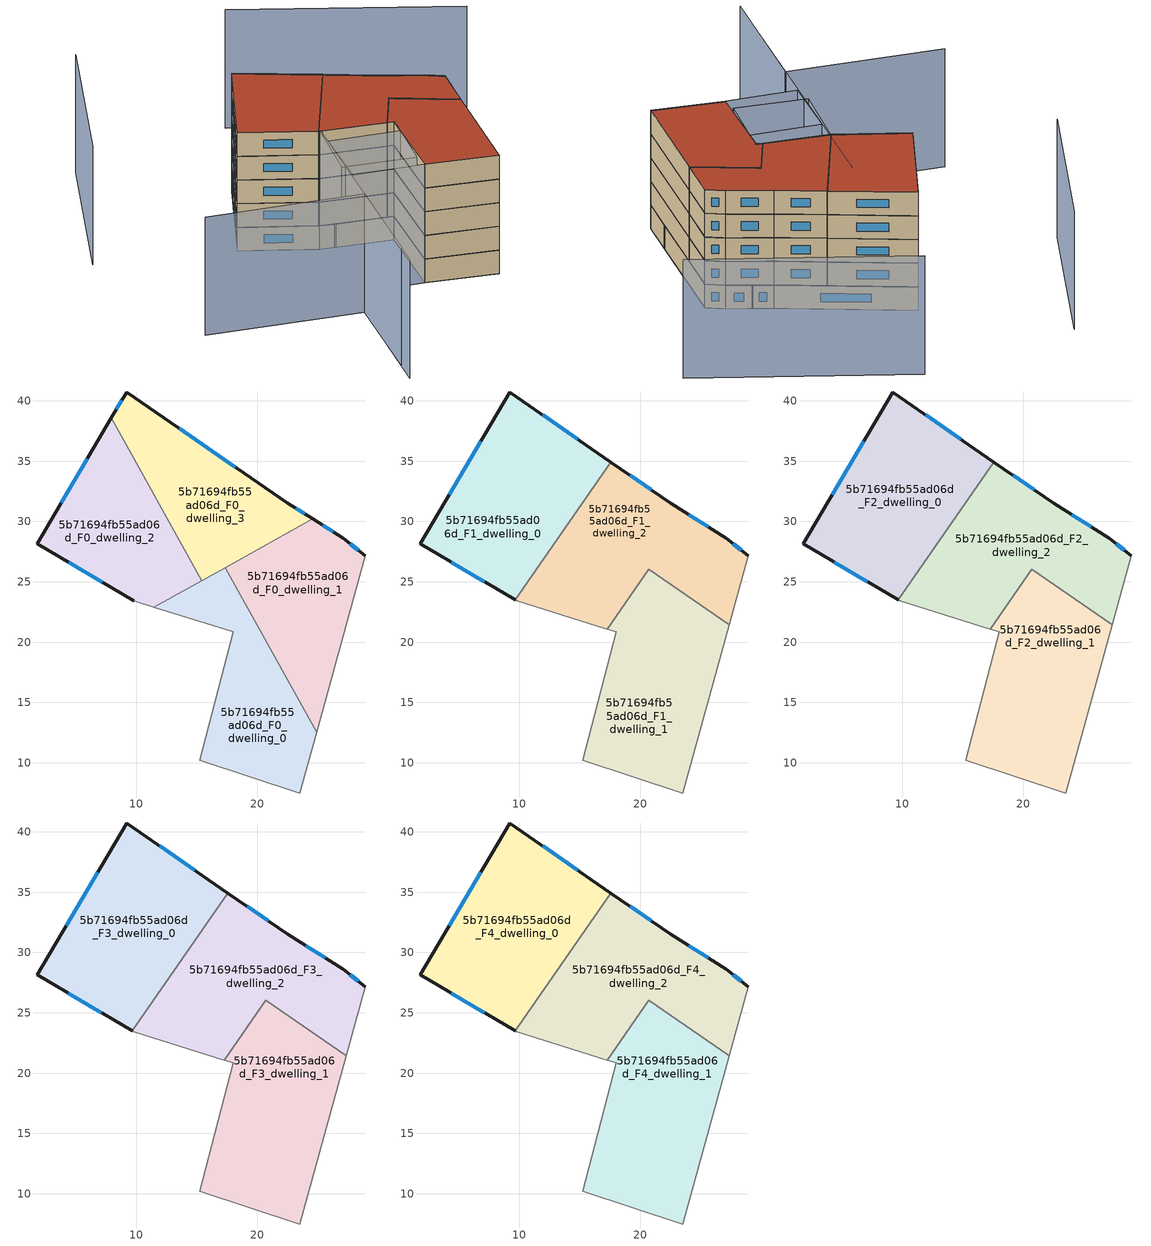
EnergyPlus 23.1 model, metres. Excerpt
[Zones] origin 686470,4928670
5b71694fb55ad06d_F0_dwelling_0
 floor ground (EU_floor_Construction): 23.53,7.5 24.92,12.51 17.34,26.18 11.45,22.91 18.03,20.86 15.24,10.2 z0
 wall adiabatic (EU_wall_Construction): 17.34,26.18 24.92,12.51 23.53,7.5 15.24,10.2 18.03,20.86 11.45,22.91 15.4,25.1 z0:3
 wall to 5b71694fb55ad06d_F0_dwelling_3 (EU_wall_Construction): 15.4,25.1 17.34,26.18 z0:3
5b71694fb55ad06d_F0_dwelling_1
 floor ground (EU_floor_Construction): 24.92,12.51 28.96,27.16 27.14,28.62 24.6,30.2 17.34,26.18 z0
 wall outside (EU_wall_Construction): 24.6,30.2 27.14,28.62 28.96,27.16 z0:3
 wall adiabatic (EU_wall_Construction): 28.96,27.16 24.92,12.51 17.34,26.18 z0:3
 wall to 5b71694fb55ad06d_F0_dwelling_3 (EU_wall_Construction): 17.34,26.18 24.6,30.2 z0:3
 window (EU_Window_Construction): 25.43,29.69 26.32,29.13 / 27.74,28.14 28.37,27.63 z0.98:2.02
5b71694fb55ad06d_F0_dwelling_2
 floor ground (EU_floor_Construction): 15.4,25.1 7.92,38.59 1.77,28.14 9.76,23.44 11.45,22.91 z0
 wall outside (EU_wall_Construction): 9.76,23.44 1.77,28.14 7.92,38.59 z0:3
 wall adiabatic (EU_wall_Construction): 15.4,25.1 11.45,22.91 9.76,23.44 z0:3
 wall to 5b71694fb55ad06d_F0_dwelling_3 (EU_wall_Construction): 7.92,38.59 15.4,25.1 z0:3
 window (EU_Window_Construction): 7.17,24.97 4.37,26.61 / 3.77,31.54 5.92,35.19 z0.98:2.02
5b71694fb55ad06d_F0_dwelling_3
 floor ground (EU_floor_Construction): 24.6,30.2 22.53,31.5 9.18,40.73 7.92,38.59 15.4,25.1 z0
 wall outside (EU_wall_Construction): 7.92,38.59 9.18,40.73 22.53,31.5 24.6,30.2 z0:3
 window (EU_Window_Construction): 8.33,39.28 8.77,40.03 / 13.53,37.73 18.19,34.5 / 23.21,31.08 23.93,30.62 z0.98:2.02
5b71694fb55ad06d_F1_dwelling_0
 floor to 5b71694fb55ad06d_F0_dwelling_3 (EU_floor_Construction): 13.34,28.81 17.58,34.92 9.18,40.73 7.92,38.59 z3
 floor to 5b71694fb55ad06d_F0_dwelling_2 (EU_floor_Construction): 9.67,23.5 13.34,28.81 7.92,38.59 1.77,28.14 z3
 wall outside (EU_wall_Construction): 9.67,23.5 1.77,28.14 9.18,40.73 17.58,34.92 z3:6
 wall to 5b71694fb55ad06d_F1_dwelling_2 (EU_wall_Construction): 17.58,34.92 9.66,23.5 z3:6
 window (EU_Window_Construction): 11.91,38.84 14.85,36.81 / 7.1,25.01 4.34,26.63 / 4.18,32.23 6.77,36.63 z3.98:5.02
5b71694fb55ad06d_F1_dwelling_1
 floor to 5b71694fb55ad06d_F0_dwelling_0 (EU_floor_Construction): 23.53,7.5 24.92,12.52 18.88,23.4 17.29,21.09 18.02,20.86 15.24,10.2 z3
 floor to 5b71694fb55ad06d_F0_dwelling_1 (EU_floor_Construction): 24.92,12.52 27.38,21.43 20.72,26.04 18.88,23.4 z3
 wall adiabatic (EU_wall_Construction): 27.38,21.43 23.53,7.5 15.24,10.2 18.03,20.86 17.29,21.09 20.72,26.04 z3:6
 wall to 5b71694fb55ad06d_F1_dwelling_2 (EU_wall_Construction): 20.72,26.04 27.38,21.43 z3:6
5b71694fb55ad06d_F1_dwelling_2
 floor to 5b71694fb55ad06d_F0_dwelling_0 (EU_floor_Construction): 17.29,21.09 18.88,23.4 17.34,26.18 11.45,22.91 z3
 floor to 5b71694fb55ad06d_F0_dwelling_1 (EU_floor_Construction): 27.38,21.43 28.96,27.16 27.14,28.62 24.6,30.2 17.34,26.18 18.88,23.4 20.72,26.04 z3
 floor to 5b71694fb55ad06d_F0_dwelling_3 (EU_floor_Construction): 24.6,30.2 22.53,31.5 17.58,34.92 13.34,28.81 15.4,25.1 z3
 floor to 5b71694fb55ad06d_F0_dwelling_2 (EU_floor_Construction): 15.4,25.1 13.34,28.81 9.67,23.5 9.76,23.44 11.45,22.91 z3
 wall outside (EU_wall_Construction): 17.58,34.92 22.53,31.5 27.14,28.62 28.96,27.16 z3:6
 wall adiabatic (EU_wall_Construction): 28.96,27.16 27.38,21.43 / 17.29,21.09 9.76,23.44 9.67,23.5 / 20.72,26.04 17.28,21.09 z3:6
 window (EU_Window_Construction): 19.19,33.81 20.92,32.61 / 24.03,30.56 25.64,29.55 / 27.74,28.14 28.37,27.63 z3.98:5.02
5b71694fb55ad06d_F2_dwelling_0
 floor to 5b71694fb55ad06d_F1_dwelling_0 (EU_floor_Construction): 9.67,23.5 17.58,34.92 9.18,40.73 1.77,28.14 z6
 wall outside (EU_wall_Construction): 9.67,23.5 1.77,28.14 9.18,40.73 17.58,34.92 z6:9
 wall to 5b71694fb55ad06d_F2_dwelling_2 (EU_wall_Construction): 17.58,34.92 9.66,23.5 z6:9
 window (EU_Window_Construction): 11.91,38.84 14.85,36.81 / 7.1,25.01 4.34,26.63 / 4.18,32.23 6.77,36.63 z6.98:8.02
5b71694fb55ad06d_F2_dwelling_1
 floor to 5b71694fb55ad06d_F1_dwelling_1 (EU_floor_Construction): 23.53,7.5 27.38,21.43 20.72,26.04 17.28,21.09 18.02,20.86 15.24,10.2 z6
 wall adiabatic (EU_wall_Construction): 27.38,21.43 23.53,7.5 15.24,10.2 18.03,20.86 17.29,21.09 20.72,26.04 z6:9
 wall to 5b71694fb55ad06d_F2_dwelling_2 (EU_wall_Construction): 20.72,26.04 27.38,21.43 z6:9
5b71694fb55ad06d_F2_dwelling_2
 floor to 5b71694fb55ad06d_F1_dwelling_2 (EU_floor_Construction): 27.38,21.43 28.96,27.16 27.14,28.62 22.53,31.5 17.58,34.92 9.67,23.5 9.76,23.44 17.28,21.09 20.72,26.04 z6
 wall outside (EU_wall_Construction): 17.58,34.92 22.53,31.5 27.14,28.62 28.96,27.16 z6:9
 wall adiabatic (EU_wall_Construction): 28.96,27.16 27.38,21.43 / 17.29,21.09 9.76,23.44 9.67,23.5 / 20.72,26.04 17.28,21.09 z6:9
 window (EU_Window_Construction): 19.19,33.81 20.92,32.61 / 24.03,30.56 25.64,29.55 / 27.74,28.14 28.37,27.63 z6.98:8.02
5b71694fb55ad06d_F3_dwelling_0
 floor to 5b71694fb55ad06d_F2_dwelling_0 (EU_floor_Construction): 9.67,23.5 17.58,34.92 9.18,40.73 1.77,28.14 z9
 wall outside (EU_wall_Construction): 9.67,23.5 1.77,28.14 9.18,40.73 17.58,34.92 z9:12
 wall to 5b71694fb55ad06d_F3_dwelling_2 (EU_wall_Construction): 17.58,34.92 9.66,23.5 z9:12
 window (EU_Window_Construction): 11.91,38.84 14.85,36.81 / 7.1,25.01 4.34,26.63 / 4.18,32.23 6.77,36.63 z9.98:11.02
5b71694fb55ad06d_F3_dwelling_1
 floor to 5b71694fb55ad06d_F2_dwelling_1 (EU_floor_Construction): 23.53,7.5 27.38,21.43 20.72,26.04 17.28,21.09 18.02,20.86 15.24,10.2 z9
 wall adiabatic (EU_wall_Construction): 27.38,21.43 23.53,7.5 15.24,10.2 18.03,20.86 17.29,21.09 20.72,26.04 z9:12
 wall to 5b71694fb55ad06d_F3_dwelling_2 (EU_wall_Construction): 20.72,26.04 27.38,21.43 z9:12
5b71694fb55ad06d_F3_dwelling_2
 floor to 5b71694fb55ad06d_F2_dwelling_2 (EU_floor_Construction): 27.38,21.43 28.96,27.16 27.14,28.62 22.53,31.5 17.58,34.92 9.67,23.5 9.76,23.44 17.28,21.09 20.72,26.04 z9
 wall outside (EU_wall_Construction): 17.58,34.92 22.53,31.5 27.14,28.62 28.96,27.16 z9:12
 wall adiabatic (EU_wall_Construction): 28.96,27.16 27.38,21.43 / 17.29,21.09 9.76,23.44 9.67,23.5 / 20.72,26.04 17.28,21.09 z9:12
 window (EU_Window_Construction): 19.19,33.81 20.92,32.61 / 24.03,30.56 25.64,29.55 / 27.74,28.14 28.37,27.63 z9.98:11.02
5b71694fb55ad06d_F4_dwelling_0
 floor to 5b71694fb55ad06d_F3_dwelling_0 (EU_floor_Construction): 9.67,23.5 17.58,34.92 9.18,40.73 1.77,28.14 z12
 wall outside (EU_wall_Construction): 9.67,23.5 1.77,28.14 9.18,40.73 17.58,34.92 z12:15
 wall to 5b71694fb55ad06d_F4_dwelling_2 (EU_wall_Construction): 17.58,34.92 9.66,23.5 z12:15
 window (EU_Window_Construction): 11.91,38.84 14.85,36.81 / 7.1,25.01 4.34,26.63 / 4.18,32.23 6.77,36.63 z12.98:14.02
 roof outside (EU_roof_Construction): 17.58,34.92 9.67,23.5 1.77,28.14 9.18,40.73 z15
5b71694fb55ad06d_F4_dwelling_1
 floor to 5b71694fb55ad06d_F3_dwelling_1 (EU_floor_Construction): 23.53,7.5 27.38,21.43 20.72,26.04 17.28,21.09 18.02,20.86 15.24,10.2 z12
 wall adiabatic (EU_wall_Construction): 27.38,21.43 23.53,7.5 15.24,10.2 18.03,20.86 17.29,21.09 20.72,26.04 z12:15
 wall to 5b71694fb55ad06d_F4_dwelling_2 (EU_wall_Construction): 20.72,26.04 27.38,21.43 z12:15
 roof outside (EU_roof_Construction): 27.38,21.43 23.53,7.5 15.24,10.2 18.03,20.86 17.29,21.09 20.72,26.04 z15
5b71694fb55ad06d_F4_dwelling_2
 floor to 5b71694fb55ad06d_F3_dwelling_2 (EU_floor_Construction): 27.38,21.43 28.96,27.16 27.14,28.62 22.53,31.5 17.58,34.92 9.67,23.5 9.76,23.44 17.28,21.09 20.72,26.04 z12
 wall outside (EU_wall_Construction): 17.58,34.92 22.53,31.5 27.14,28.62 28.96,27.16 z12:15
 wall adiabatic (EU_wall_Construction): 28.96,27.16 27.38,21.43 / 17.29,21.09 9.76,23.44 9.67,23.5 / 20.72,26.04 17.28,21.09 z12:15
 window (EU_Window_Construction): 19.19,33.81 20.92,32.61 / 24.03,30.56 25.64,29.55 / 27.74,28.14 28.37,27.63 z12.98:14.02
 roof outside (EU_roof_Construction): 27.14,28.62 28.96,27.16 27.38,21.43 20.72,26.04 17.29,21.09 9.76,23.44 9.67,23.5 17.58,34.92 22.53,31.5 z15
shading: -12.44,12.8 5.68,7.79 / 5.68,7.79 1.2,-8.45 / 2.06,-5.3 12.14,31.73 / -3.11,54.12 -13.71,34.19 / 40.3,40.19 16.97,54.17 / 17.45,18.66 15.24,10.2 / 15.24,10.2 6.99,12.36 / 6.99,12.36 9.21,20.81 / 9.21,20.81 17.45,18.66 / 15.44,12.14 7.07,14.72 / 7.07,14.72 9.76,23.44 / 9.76,23.44 18.13,20.85 / 18.13,20.85 15.44,12.14 z0:15
[Building]
EU S2 Campaign: North Axis=0; Terrain=City; Solar Distribution=FullExterior
[Site:Location]
Bologna: Latitude=44.5; Longitude=11.25; Time Zone=1; Elevation=37
[SizingPeriod:WeatherFileDays]
AnnualSizingPeriod: Begin Month=1; Begin Day of Month=1; End Month=12; End Day of Month=31; Day of Week for Start Day=Monday; Use Weather File Daylight Saving Period=No; Use Weather File Rain and Snow Indicators=No
[MATERIAL]
EU_InternalMass_Material: Roughness=MediumRough; Thickness=0.1; Conductivity=1; Density=1800; Specific Heat=900; Thermal Absorptance=0.9; Solar Absorptance=0.7; Visible Absorptance=0.7
[MATERIAL:NOMASS] Roughness=MediumRough; Thermal Absorptance=0.9; Solar Absorptance=0.7; Visible Absorptance=0.7
Name | Thermal Resistance
EU_wall_NoMass | 0.905828
EU_roof_NoMass | 0.37593
EU_floor_NoMass | 0.67114
[WINDOWMATERIAL:SIMPLEGLAZINGSYSTEM]
EU_Window_SimpleGlazing: UFactor=4.52486; Solar Heat Gain Coefficient=0.85; Visible Transmittance=0.85
[CONSTRUCTION]
EU_wall_Construction: EU_wall_NoMass
EU_roof_Construction: EU_roof_NoMass
EU_floor_Construction: EU_floor_NoMass
EU_InternalMass_Construction: EU_InternalMass_Material
EU_Window_Construction: EU_Window_SimpleGlazing
[ZONE] Type=1; Multiplier=1; Ceiling Height=autocalculate; Floor Area=autocalculate; Part of Total Floor Area=Yes
Name | Volume
5b71694fb55ad06d_F0_dwelling_0 | 310.022
5b71694fb55ad06d_F1_dwelling_0 | 413.343
5b71694fb55ad06d_F2_dwelling_0; 5b71694fb55ad06d_F3_dwelling_0; 5b71694fb55ad06d_F4_dwelling_0 | 413.347
5b71694fb55ad06d_F0_dwelling_1; 5b71694fb55ad06d_F0_dwelling_3 | 310.017
5b71694fb55ad06d_F1_dwelling_1; 5b71694fb55ad06d_F2_dwelling_1; 5b71694fb55ad06d_F3_dwelling_1; 5b71694fb55ad06d_F4_dwelling_1 | 413.358
5b71694fb55ad06d_F0_dwelling_2 | 310.016
5b71694fb55ad06d_F1_dwelling_2 | 413.34
5b71694fb55ad06d_F2_dwelling_2; 5b71694fb55ad06d_F3_dwelling_2; 5b71694fb55ad06d_F4_dwelling_2 | 413.35
[INTERNALMASS] Construction=EU_InternalMass_Construction
Name | Zone or ZoneList | Surface Area
5b71694fb55ad06d_F0_dwelling_0_EU_InternalMass | 5b71694fb55ad06d_F0_dwelling_0 | 103.341
5b71694fb55ad06d_F0_dwelling_1_EU_InternalMass | 5b71694fb55ad06d_F0_dwelling_1 | 103.339
5b71694fb55ad06d_F0_dwelling_2_EU_InternalMass | 5b71694fb55ad06d_F0_dwelling_2 | 103.339
5b71694fb55ad06d_F0_dwelling_3_EU_InternalMass | 5b71694fb55ad06d_F0_dwelling_3 | 103.339
5b71694fb55ad06d_F1_dwelling_0_EU_InternalMass | 5b71694fb55ad06d_F1_dwelling_0 | 137.78
5b71694fb55ad06d_F1_dwelling_1_EU_InternalMass | 5b71694fb55ad06d_F1_dwelling_1 | 137.788
5b71694fb55ad06d_F1_dwelling_2_EU_InternalMass | 5b71694fb55ad06d_F1_dwelling_2 | 137.783
5b71694fb55ad06d_F2_dwelling_0_EU_InternalMass | 5b71694fb55ad06d_F2_dwelling_0 | 137.78
5b71694fb55ad06d_F2_dwelling_1_EU_InternalMass | 5b71694fb55ad06d_F2_dwelling_1 | 137.788
5b71694fb55ad06d_F2_dwelling_2_EU_InternalMass | 5b71694fb55ad06d_F2_dwelling_2 | 137.783
5b71694fb55ad06d_F3_dwelling_0_EU_InternalMass | 5b71694fb55ad06d_F3_dwelling_0 | 137.78
5b71694fb55ad06d_F3_dwelling_1_EU_InternalMass | 5b71694fb55ad06d_F3_dwelling_1 | 137.788
5b71694fb55ad06d_F3_dwelling_2_EU_InternalMass | 5b71694fb55ad06d_F3_dwelling_2 | 137.783
5b71694fb55ad06d_F4_dwelling_0_EU_InternalMass | 5b71694fb55ad06d_F4_dwelling_0 | 137.78
5b71694fb55ad06d_F4_dwelling_1_EU_InternalMass | 5b71694fb55ad06d_F4_dwelling_1 | 137.788
5b71694fb55ad06d_F4_dwelling_2_EU_InternalMass | 5b71694fb55ad06d_F4_dwelling_2 | 137.783
[OTHEREQUIPMENT] Fuel Type=Electricity; Design Level Calculation Method=Watts/Area; Power per Zone Floor Area=1; Fraction Latent=0; Fraction Radiant=0; Fraction Lost=0; Carbon Dioxide Generation Rate=0; EndUse Subcategory=EU_Step8_InternalGains
Name | Zone or ZoneList or Space or SpaceList | Schedule
EU_Step8_InternalGain_5b71694fb55ad06d_F0_dwelling_0_f000 | 5b71694fb55ad06d_F0_dwelling_0 | EU_Step8_GainSchedule_5b71694fb55ad06d_F0_dwelling_0_f000
EU_Step8_InternalGain_5b71694fb55ad06d_F0_dwelling_1_f000 | 5b71694fb55ad06d_F0_dwelling_1 | EU_Step8_GainSchedule_5b71694fb55ad06d_F0_dwelling_1_f000
EU_Step8_InternalGain_5b71694fb55ad06d_F0_dwelling_2_f000 | 5b71694fb55ad06d_F0_dwelling_2 | EU_Step8_GainSchedule_5b71694fb55ad06d_F0_dwelling_2_f000
EU_Step8_InternalGain_5b71694fb55ad06d_F0_dwelling_3_f000 | 5b71694fb55ad06d_F0_dwelling_3 | EU_Step8_GainSchedule_5b71694fb55ad06d_F0_dwelling_3_f000
EU_Step8_InternalGain_5b71694fb55ad06d_F1_dwelling_0_f000 | 5b71694fb55ad06d_F1_dwelling_0 | EU_Step8_GainSchedule_5b71694fb55ad06d_F1_dwelling_0_f000
EU_Step8_InternalGain_5b71694fb55ad06d_F1_dwelling_1_f000 | 5b71694fb55ad06d_F1_dwelling_1 | EU_Step8_GainSchedule_5b71694fb55ad06d_F1_dwelling_1_f000
EU_Step8_InternalGain_5b71694fb55ad06d_F1_dwelling_2_f000 | 5b71694fb55ad06d_F1_dwelling_2 | EU_Step8_GainSchedule_5b71694fb55ad06d_F1_dwelling_2_f000
EU_Step8_InternalGain_5b71694fb55ad06d_F2_dwelling_0_f000 | 5b71694fb55ad06d_F2_dwelling_0 | EU_Step8_GainSchedule_5b71694fb55ad06d_F2_dwelling_0_f000
EU_Step8_InternalGain_5b71694fb55ad06d_F2_dwelling_1_f000 | 5b71694fb55ad06d_F2_dwelling_1 | EU_Step8_GainSchedule_5b71694fb55ad06d_F2_dwelling_1_f000
EU_Step8_InternalGain_5b71694fb55ad06d_F2_dwelling_2_f000 | 5b71694fb55ad06d_F2_dwelling_2 | EU_Step8_GainSchedule_5b71694fb55ad06d_F2_dwelling_2_f000
EU_Step8_InternalGain_5b71694fb55ad06d_F3_dwelling_0_f000 | 5b71694fb55ad06d_F3_dwelling_0 | EU_Step8_GainSchedule_5b71694fb55ad06d_F3_dwelling_0_f000
EU_Step8_InternalGain_5b71694fb55ad06d_F3_dwelling_1_f000 | 5b71694fb55ad06d_F3_dwelling_1 | EU_Step8_GainSchedule_5b71694fb55ad06d_F3_dwelling_1_f000
EU_Step8_InternalGain_5b71694fb55ad06d_F3_dwelling_2_f000 | 5b71694fb55ad06d_F3_dwelling_2 | EU_Step8_GainSchedule_5b71694fb55ad06d_F3_dwelling_2_f000
EU_Step8_InternalGain_5b71694fb55ad06d_F4_dwelling_0_f000 | 5b71694fb55ad06d_F4_dwelling_0 | EU_Step8_GainSchedule_5b71694fb55ad06d_F4_dwelling_0_f000
EU_Step8_InternalGain_5b71694fb55ad06d_F4_dwelling_1_f000 | 5b71694fb55ad06d_F4_dwelling_1 | EU_Step8_GainSchedule_5b71694fb55ad06d_F4_dwelling_1_f000
EU_Step8_InternalGain_5b71694fb55ad06d_F4_dwelling_2_f000 | 5b71694fb55ad06d_F4_dwelling_2 | EU_Step8_GainSchedule_5b71694fb55ad06d_F4_dwelling_2_f000
[ZONEVENTILATION:DESIGNFLOWRATE] Schedule=EU_AlwaysOn; Design Flow Rate Calculation Method=AirChanges/Hour; Air Changes per Hour=0.73129; Ventilation Type=Natural; Fan Pressure Rise=0; Fan Total Efficiency=1; Constant Term Coefficient=1; Temperature Term Coefficient=0; Velocity Term Coefficient=0; Velocity Squared Term Coefficient=0; Minimum Indoor Temperature=-100; Maximum Indoor Temperature=100; Delta Temperature=-100; Minimum Outdoor Temperature=-100; Maximum Outdoor Temperature=100; Maximum Wind Speed=40
Name | Zone or ZoneList or Space or SpaceList
EU_ConstantAir_5b71694fb55ad06d_F0_dwelling_0 | 5b71694fb55ad06d_F0_dwelling_0
EU_ConstantAir_5b71694fb55ad06d_F0_dwelling_1 | 5b71694fb55ad06d_F0_dwelling_1
EU_ConstantAir_5b71694fb55ad06d_F0_dwelling_2 | 5b71694fb55ad06d_F0_dwelling_2
EU_ConstantAir_5b71694fb55ad06d_F0_dwelling_3 | 5b71694fb55ad06d_F0_dwelling_3
EU_ConstantAir_5b71694fb55ad06d_F1_dwelling_0 | 5b71694fb55ad06d_F1_dwelling_0
EU_ConstantAir_5b71694fb55ad06d_F1_dwelling_1 | 5b71694fb55ad06d_F1_dwelling_1
EU_ConstantAir_5b71694fb55ad06d_F1_dwelling_2 | 5b71694fb55ad06d_F1_dwelling_2
EU_ConstantAir_5b71694fb55ad06d_F2_dwelling_0 | 5b71694fb55ad06d_F2_dwelling_0
EU_ConstantAir_5b71694fb55ad06d_F2_dwelling_1 | 5b71694fb55ad06d_F2_dwelling_1
EU_ConstantAir_5b71694fb55ad06d_F2_dwelling_2 | 5b71694fb55ad06d_F2_dwelling_2
EU_ConstantAir_5b71694fb55ad06d_F3_dwelling_0 | 5b71694fb55ad06d_F3_dwelling_0
EU_ConstantAir_5b71694fb55ad06d_F3_dwelling_1 | 5b71694fb55ad06d_F3_dwelling_1
EU_ConstantAir_5b71694fb55ad06d_F3_dwelling_2 | 5b71694fb55ad06d_F3_dwelling_2
EU_ConstantAir_5b71694fb55ad06d_F4_dwelling_0 | 5b71694fb55ad06d_F4_dwelling_0
EU_ConstantAir_5b71694fb55ad06d_F4_dwelling_1 | 5b71694fb55ad06d_F4_dwelling_1
EU_ConstantAir_5b71694fb55ad06d_F4_dwelling_2 | 5b71694fb55ad06d_F4_dwelling_2
[HVACTEMPLATE:THERMOSTAT] Constant Heating Setpoint=20; Constant Cooling Setpoint=50
EU_HeatOnly_5b71694fb55ad06d_F0_dwelling_0; EU_HeatOnly_5b71694fb55ad06d_F0_dwelling_1; EU_HeatOnly_5b71694fb55ad06d_F0_dwelling_2; EU_HeatOnly_5b71694fb55ad06d_F0_dwelling_3; EU_HeatOnly_5b71694fb55ad06d_F1_dwelling_0; EU_HeatOnly_5b71694fb55ad06d_F1_dwelling_1; EU_HeatOnly_5b71694fb55ad06d_F1_dwelling_2; EU_HeatOnly_5b71694fb55ad06d_F2_dwelling_0; EU_HeatOnly_5b71694fb55ad06d_F2_dwelling_1; EU_HeatOnly_5b71694fb55ad06d_F2_dwelling_2; EU_HeatOnly_5b71694fb55ad06d_F3_dwelling_0; EU_HeatOnly_5b71694fb55ad06d_F3_dwelling_1; EU_HeatOnly_5b71694fb55ad06d_F3_dwelling_2; EU_HeatOnly_5b71694fb55ad06d_F4_dwelling_0; EU_HeatOnly_5b71694fb55ad06d_F4_dwelling_1; EU_HeatOnly_5b71694fb55ad06d_F4_dwelling_2
[HVACTEMPLATE:ZONE:IDEALLOADSAIRSYSTEM] System Availability Schedule=EU_AlwaysOn; Maximum Heating Supply Air Temperature=50; Minimum Cooling Supply Air Temperature=13; Maximum Heating Supply Air Humidity Ratio=0.0156; Minimum Cooling Supply Air Humidity Ratio=0.0077; Heating Limit=NoLimit; Cooling Limit=NoLimit; Heating Availability Schedule=EU_AlwaysOn; Cooling Availability Schedule=EU_CoolingOff; Dehumidification Control Type=ConstantSensibleHeatRatio; Cooling Sensible Heat Ratio=0.7; Dehumidification Setpoint=60; Humidification Control Type=None; Humidification Setpoint=30; Outdoor Air Method=None; Outdoor Air Flow Rate per Person=0.00944; Outdoor Air Flow Rate per Zone Floor Area=0; Outdoor Air Flow Rate per Zone=0; Demand Controlled Ventilation Type=None; Outdoor Air Economizer Type=NoEconomizer; Heat Recovery Type=None; Sensible Heat Recovery Effectiveness=0.7; Latent Heat Recovery Effectiveness=0.65
Name | Template Thermostat
5b71694fb55ad06d_F0_dwelling_0 | EU_HeatOnly_5b71694fb55ad06d_F0_dwelling_0
5b71694fb55ad06d_F0_dwelling_1 | EU_HeatOnly_5b71694fb55ad06d_F0_dwelling_1
5b71694fb55ad06d_F0_dwelling_2 | EU_HeatOnly_5b71694fb55ad06d_F0_dwelling_2
5b71694fb55ad06d_F0_dwelling_3 | EU_HeatOnly_5b71694fb55ad06d_F0_dwelling_3
5b71694fb55ad06d_F1_dwelling_0 | EU_HeatOnly_5b71694fb55ad06d_F1_dwelling_0
5b71694fb55ad06d_F1_dwelling_1 | EU_HeatOnly_5b71694fb55ad06d_F1_dwelling_1
5b71694fb55ad06d_F1_dwelling_2 | EU_HeatOnly_5b71694fb55ad06d_F1_dwelling_2
5b71694fb55ad06d_F2_dwelling_0 | EU_HeatOnly_5b71694fb55ad06d_F2_dwelling_0
5b71694fb55ad06d_F2_dwelling_1 | EU_HeatOnly_5b71694fb55ad06d_F2_dwelling_1
5b71694fb55ad06d_F2_dwelling_2 | EU_HeatOnly_5b71694fb55ad06d_F2_dwelling_2
5b71694fb55ad06d_F3_dwelling_0 | EU_HeatOnly_5b71694fb55ad06d_F3_dwelling_0
5b71694fb55ad06d_F3_dwelling_1 | EU_HeatOnly_5b71694fb55ad06d_F3_dwelling_1
5b71694fb55ad06d_F3_dwelling_2 | EU_HeatOnly_5b71694fb55ad06d_F3_dwelling_2
5b71694fb55ad06d_F4_dwelling_0 | EU_HeatOnly_5b71694fb55ad06d_F4_dwelling_0
5b71694fb55ad06d_F4_dwelling_1 | EU_HeatOnly_5b71694fb55ad06d_F4_dwelling_1
5b71694fb55ad06d_F4_dwelling_2 | EU_HeatOnly_5b71694fb55ad06d_F4_dwelling_2
[SIZING:ZONE] Zone Cooling Design Supply Air Temperature Input Method=SupplyAirTemperature; Zone Cooling Design Supply Air Temperature=13; Zone Heating Design Supply Air Temperature Input Method=SupplyAirTemperature; Zone Heating Design Supply Air Temperature=50; Zone Cooling Design Supply Air Humidity Ratio=0.008; Zone Heating Design Supply Air Humidity Ratio=0.008; Cooling Design Air Flow Method=DesignDay; Cooling Design Air Flow Rate=0; Cooling Minimum Air Flow per Zone Floor Area=0.000762; Cooling Minimum Air Flow=0; Cooling Minimum Air Flow Fraction=0.2; Heating Design Air Flow Method=DesignDay; Heating Design Air Flow Rate=0; Heating Maximum Air Flow per Zone Floor Area=0.002032; Heating Maximum Air Flow=0.141576; Heating Maximum Air Flow Fraction=0.3; Account for Dedicated Outdoor Air System=No; Dedicated Outdoor Air System Control Strategy=NeutralSupplyAir; Dedicated Outdoor Air Low Setpoint Temperature for Design=autosize; Dedicated Outdoor Air High Setpoint Temperature for Design=autosize; Zone Load Sizing Method=Sensible Load Only No Latent Load; Zone Latent Cooling Design Supply Air Humidity Ratio Input Method=HumidityRatioDifference; Zone Cooling Design Supply Air Humidity Ratio Difference=0.005; Zone Latent Heating Design Supply Air Humidity Ratio Input Method=HumidityRatioDifference; Zone Humidification Design Supply Air Humidity Ratio Difference=0.005
5b71694fb55ad06d_F0_dwelling_0; 5b71694fb55ad06d_F0_dwelling_1; 5b71694fb55ad06d_F0_dwelling_2; 5b71694fb55ad06d_F0_dwelling_3; 5b71694fb55ad06d_F1_dwelling_0; 5b71694fb55ad06d_F1_dwelling_1; 5b71694fb55ad06d_F1_dwelling_2; 5b71694fb55ad06d_F2_dwelling_0; 5b71694fb55ad06d_F2_dwelling_1; 5b71694fb55ad06d_F2_dwelling_2; 5b71694fb55ad06d_F3_dwelling_0; 5b71694fb55ad06d_F3_dwelling_1; 5b71694fb55ad06d_F3_dwelling_2; 5b71694fb55ad06d_F4_dwelling_0; 5b71694fb55ad06d_F4_dwelling_1; 5b71694fb55ad06d_F4_dwelling_2
[SCHEDULE:CONSTANT]
Name | Hourly Value
EU_AlwaysOn | 1
EU_CoolingOff | 0
[SCHEDULE:FILE] Column Number=1; Rows to Skip at Top=0; Number of Hours of Data=8760; Column Separator=Comma; Interpolate to Timestep=No; Minutes per Item=60; Adjust Schedule for Daylight Savings=Yes
Name | File
EU_Step8_GainSchedule_5b71694fb55ad06d_F0_dwelling_0_f000 | ../../schedules/5b71694fb55ad06d/5b71694fb55ad06d_F0_dwelling_0_f000_gain.csv
EU_Step8_GainSchedule_5b71694fb55ad06d_F0_dwelling_1_f000 | ../../schedules/5b71694fb55ad06d/5b71694fb55ad06d_F0_dwelling_1_f000_gain.csv
EU_Step8_GainSchedule_5b71694fb55ad06d_F0_dwelling_2_f000 | ../../schedules/5b71694fb55ad06d/5b71694fb55ad06d_F0_dwelling_2_f000_gain.csv
EU_Step8_GainSchedule_5b71694fb55ad06d_F0_dwelling_3_f000 | ../../schedules/5b71694fb55ad06d/5b71694fb55ad06d_F0_dwelling_3_f000_gain.csv
EU_Step8_GainSchedule_5b71694fb55ad06d_F1_dwelling_0_f000 | ../../schedules/5b71694fb55ad06d/5b71694fb55ad06d_F1_dwelling_0_f000_gain.csv
EU_Step8_GainSchedule_5b71694fb55ad06d_F1_dwelling_1_f000 | ../../schedules/5b71694fb55ad06d/5b71694fb55ad06d_F1_dwelling_1_f000_gain.csv
EU_Step8_GainSchedule_5b71694fb55ad06d_F1_dwelling_2_f000 | ../../schedules/5b71694fb55ad06d/5b71694fb55ad06d_F1_dwelling_2_f000_gain.csv
EU_Step8_GainSchedule_5b71694fb55ad06d_F2_dwelling_0_f000 | ../../schedules/5b71694fb55ad06d/5b71694fb55ad06d_F2_dwelling_0_f000_gain.csv
EU_Step8_GainSchedule_5b71694fb55ad06d_F2_dwelling_1_f000 | ../../schedules/5b71694fb55ad06d/5b71694fb55ad06d_F2_dwelling_1_f000_gain.csv
EU_Step8_GainSchedule_5b71694fb55ad06d_F2_dwelling_2_f000 | ../../schedules/5b71694fb55ad06d/5b71694fb55ad06d_F2_dwelling_2_f000_gain.csv
EU_Step8_GainSchedule_5b71694fb55ad06d_F3_dwelling_0_f000 | ../../schedules/5b71694fb55ad06d/5b71694fb55ad06d_F3_dwelling_0_f000_gain.csv
EU_Step8_GainSchedule_5b71694fb55ad06d_F3_dwelling_1_f000 | ../../schedules/5b71694fb55ad06d/5b71694fb55ad06d_F3_dwelling_1_f000_gain.csv
EU_Step8_GainSchedule_5b71694fb55ad06d_F3_dwelling_2_f000 | ../../schedules/5b71694fb55ad06d/5b71694fb55ad06d_F3_dwelling_2_f000_gain.csv
EU_Step8_GainSchedule_5b71694fb55ad06d_F4_dwelling_0_f000 | ../../schedules/5b71694fb55ad06d/5b71694fb55ad06d_F4_dwelling_0_f000_gain.csv
EU_Step8_GainSchedule_5b71694fb55ad06d_F4_dwelling_1_f000 | ../../schedules/5b71694fb55ad06d/5b71694fb55ad06d_F4_dwelling_1_f000_gain.csv
EU_Step8_GainSchedule_5b71694fb55ad06d_F4_dwelling_2_f000 | ../../schedules/5b71694fb55ad06d/5b71694fb55ad06d_F4_dwelling_2_f000_gain.csv
